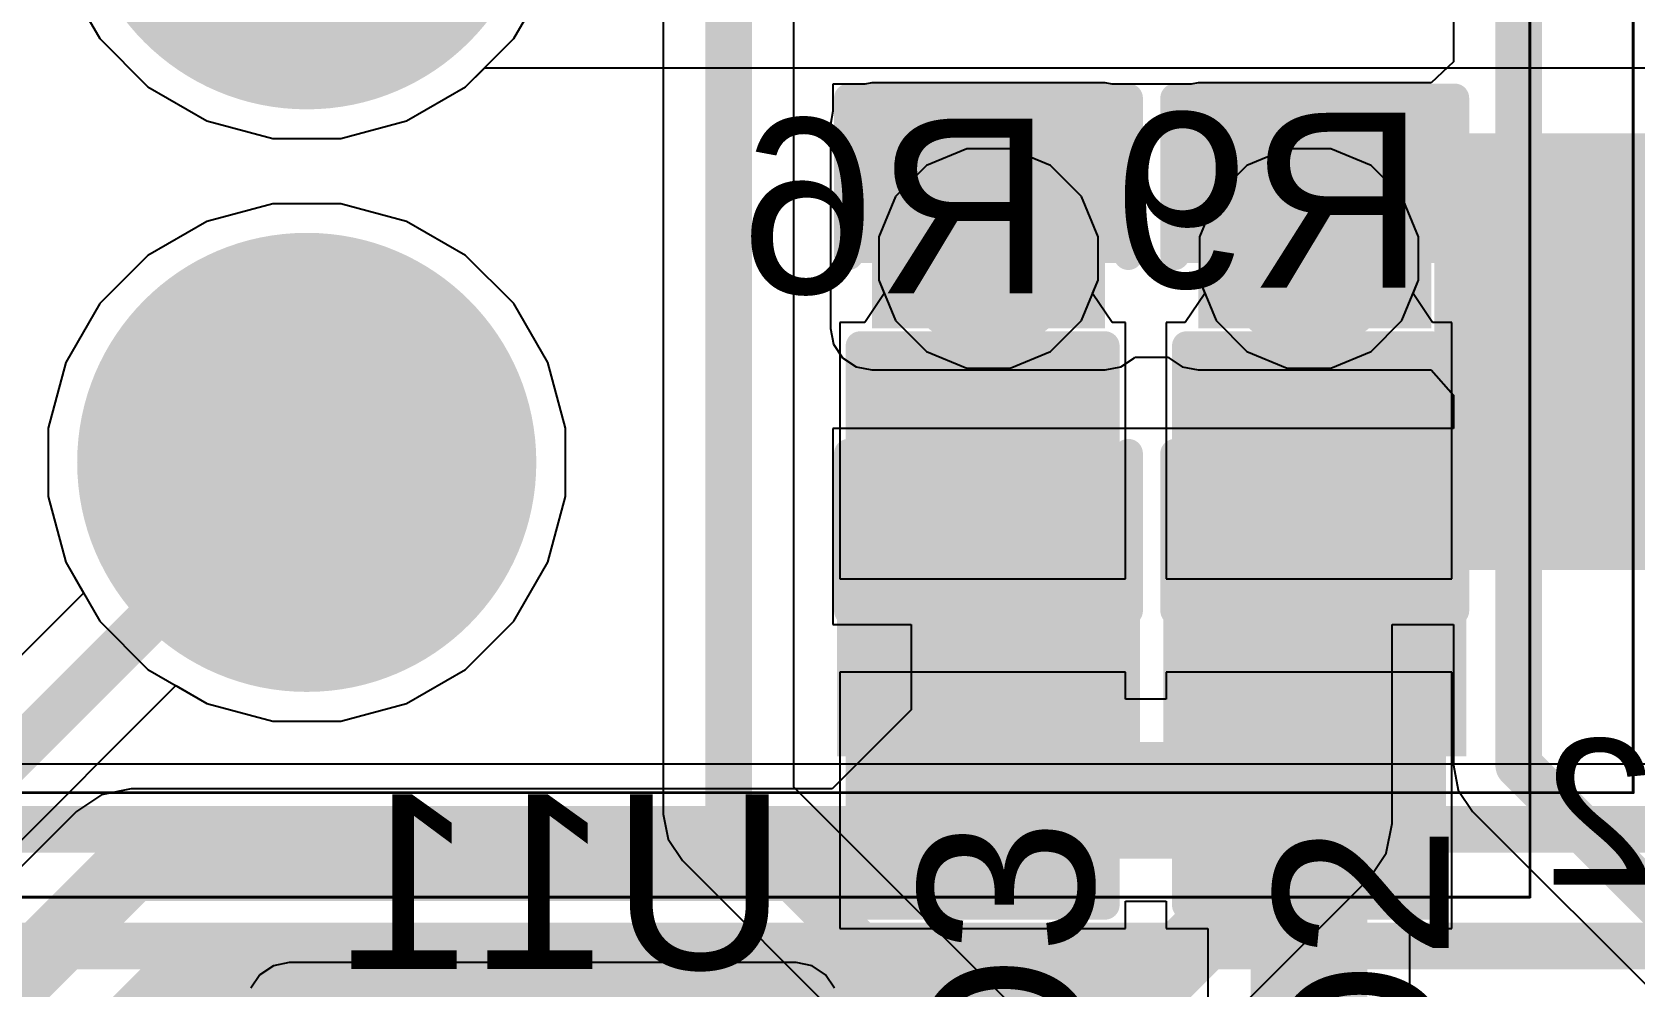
# Model space of a CAD drawing. Header units: inches. Extents: x 90 to 149.8, y 48.7 to 115.2.
# Drawn here: x 101.49 to 108.48, y 68.99 to 73.15 of the extents above; entities that cross this region are included whole.
import ezdxf

# ---------------------------------------------------------------- set-up
doc = ezdxf.new("R2010")
doc.units = ezdxf.units.IN
for name, color, linetype in [('Bottom Layer', 5, 'Continuous'), ('Bottom Overlay', 54, 'Continuous'), ('Bottom Paste', 16, 'Continuous'), ('Bottom Solder', 6, 'Continuous'), ('Layer 1', 16, 'Continuous'), ('Layer 2', 76, 'Continuous'), ('Mechanical 2', 216, 'Continuous'), ('Multi-Layer', 9, 'Continuous'), ('Pad Holes', 156, 'Continuous'), ('Top Layer', 1, 'Continuous'), ('Top Overlay', 2, 'Continuous'), ('Top Paste', 8, 'Continuous'), ('Top Solder', 216, 'Continuous'), ('Via Holes', 16, 'Continuous')]:
    doc.layers.add(name, color=color, linetype=linetype)
doc.styles.add('Arial', font='', dxfattribs={"height": 0.2})
doc.styles.get('Arial').set_extended_font_data('Arial')

msp = doc.modelspace()

# ---------------------------------------------------------------- hatches: boundary and pattern name
at = {"layer": 'Bottom Layer'}
h = msp.add_hatch(color=5, dxfattribs=at)
edge = h.paths.add_edge_path()
edge.add_arc((102.6922, 73.8124), 0.95, 0, 360)
for points in [[(110.2099, 70.905), (107.7099, 70.905), (107.7099, 72.605), (110.2099, 72.605)], [(105.1941, 71.7042), (106.0831, 71.7042), (106.0831, 70.9422), (105.1941, 70.9422)], [(106.6165, 71.7042), (107.5055, 71.7042), (107.5055, 70.9422), (106.6165, 70.9422)], [(105.1941, 70.1802), (106.0831, 70.1802), (106.0831, 69.4182), (105.1941, 69.4182)], [(106.6165, 70.1802), (107.5055, 70.1802), (107.5055, 69.4182), (106.6165, 69.4182)]]:
    msp.add_hatch(color=5, dxfattribs=at).paths.add_polyline_path(points)
h = msp.add_hatch(color=5, dxfattribs=at)
edge = h.paths.add_edge_path()
edge.add_arc((105.664, 72.1614), 0.3, 0, 360)
h = msp.add_hatch(color=5, dxfattribs=at)
edge = h.paths.add_edge_path()
edge.add_arc((107.061, 72.1614), 0.3, 0, 360)
h = msp.add_hatch(color=5, dxfattribs=at)
edge = h.paths.add_edge_path()
edge.add_arc((102.6922, 71.2724), 0.95, 0, 360)
at = {"layer": 'Bottom Paste'}
for points in [[(110.2099, 70.905), (107.7099, 70.905), (107.7099, 72.605), (110.2099, 72.605)], [(105.1941, 71.7042), (106.0831, 71.7042), (106.0831, 70.9422), (105.1941, 70.9422)], [(106.6165, 71.7042), (107.5055, 71.7042), (107.5055, 70.9422), (106.6165, 70.9422)], [(105.1941, 70.1802), (106.0831, 70.1802), (106.0831, 69.4182), (105.1941, 69.4182)], [(106.6165, 70.1802), (107.5055, 70.1802), (107.5055, 69.4182), (106.6165, 69.4182)]]:
    msp.add_hatch(color=16, dxfattribs=at).paths.add_polyline_path(points)
at = {"layer": 'Bottom Solder'}
h = msp.add_hatch(color=6, dxfattribs=at)
edge = h.paths.add_edge_path()
edge.add_arc((102.6922, 73.8124), 1.0008, 0, 360)
for points in [[(110.3115, 70.8034), (107.6083, 70.8034), (107.6083, 72.7066), (110.3115, 72.7066)], [(105.0925, 71.8058), (106.1847, 71.8058), (106.1847, 70.8406), (105.0925, 70.8406)], [(106.5149, 71.8058), (107.6071, 71.8058), (107.6071, 70.8406), (106.5149, 70.8406)], [(105.0925, 70.2818), (106.1847, 70.2818), (106.1847, 69.3166), (105.0925, 69.3166)], [(106.5149, 70.2818), (107.6071, 70.2818), (107.6071, 69.3166), (106.5149, 69.3166)]]:
    msp.add_hatch(color=6, dxfattribs=at).paths.add_polyline_path(points)
h = msp.add_hatch(color=6, dxfattribs=at)
edge = h.paths.add_edge_path()
edge.add_arc((105.664, 72.1614), 0.4016, 0, 360)
h = msp.add_hatch(color=6, dxfattribs=at)
edge = h.paths.add_edge_path()
edge.add_arc((107.061, 72.1614), 0.4016, 0, 360)
h = msp.add_hatch(color=6, dxfattribs=at)
edge = h.paths.add_edge_path()
edge.add_arc((102.6922, 71.2724), 1.0008, 0, 360)
at = {"layer": 'Layer 1'}
h = msp.add_hatch(color=16, dxfattribs=at)
edge = h.paths.add_edge_path()
edge.add_arc((102.6922, 73.8124), 0.95, 0, 360)
h = msp.add_hatch(color=16, dxfattribs=at)
edge = h.paths.add_edge_path()
edge.add_arc((105.664, 72.1614), 0.3, 0, 360)
h = msp.add_hatch(color=16, dxfattribs=at)
edge = h.paths.add_edge_path()
edge.add_arc((107.061, 72.1614), 0.3, 0, 360)
h = msp.add_hatch(color=16, dxfattribs=at)
edge = h.paths.add_edge_path()
edge.add_arc((102.6922, 71.2724), 0.95, 0, 360)
at = {"layer": 'Layer 2'}
h = msp.add_hatch(color=76, dxfattribs=at)
edge = h.paths.add_edge_path()
edge.add_arc((102.6922, 73.8124), 0.95, 0, 360)
h = msp.add_hatch(color=76, dxfattribs=at)
edge = h.paths.add_edge_path()
edge.add_arc((105.664, 72.1614), 0.3, 0, 360)
h = msp.add_hatch(color=76, dxfattribs=at)
edge = h.paths.add_edge_path()
edge.add_arc((107.061, 72.1614), 0.3, 0, 360)
h = msp.add_hatch(color=76, dxfattribs=at)
edge = h.paths.add_edge_path()
edge.add_arc((102.6922, 71.2724), 0.95, 0, 360)
at = {"layer": 'Multi-Layer'}
h = msp.add_hatch(color=9, dxfattribs=at)
edge = h.paths.add_edge_path()
edge.add_arc((102.6922, 73.8124), 0.95, 0, 360)
h = msp.add_hatch(color=9, dxfattribs=at)
edge = h.paths.add_edge_path()
edge.add_arc((102.6922, 71.2724), 0.95, 0, 360)
at = {"layer": 'Pad Holes'}
h = msp.add_hatch(color=7, dxfattribs=at)
edge = h.paths.add_edge_path()
edge.add_arc((102.6922, 71.2724), 0.515, 0, 360)
at = {"layer": 'Top Layer'}
h = msp.add_hatch(color=1, dxfattribs=at)
edge = h.paths.add_edge_path()
edge.add_arc((102.6922, 73.8124), 0.95, 0, 360)
for points in [[(105.156, 71.8566), (106.172, 71.8566), (106.172, 72.7456), (105.156, 72.7456)], [(106.164, 72.743), (106.164, 72.243), (105.164, 72.243), (105.164, 72.743)], [(106.5784, 71.8566), (107.5944, 71.8566), (107.5944, 72.7456), (106.5784, 72.7456)], [(107.5864, 72.743), (107.5864, 72.243), (106.5864, 72.243), (106.5864, 72.743)], [(106.164, 71.243), (106.164, 70.743), (105.164, 70.743), (105.164, 71.243)], [(107.5864, 71.243), (107.5864, 70.743), (106.5864, 70.743), (106.5864, 71.243)]]:
    msp.add_hatch(color=1, dxfattribs=at).paths.add_polyline_path(points)
h = msp.add_hatch(color=1, dxfattribs=at)
edge = h.paths.add_edge_path()
edge.add_arc((105.664, 72.1614), 0.3, 0, 360)
h = msp.add_hatch(color=1, dxfattribs=at)
edge = h.paths.add_edge_path()
edge.add_arc((107.061, 72.1614), 0.3, 0, 360)
h = msp.add_hatch(color=1, dxfattribs=at)
edge = h.paths.add_edge_path()
edge.add_arc((102.6922, 71.2724), 0.95, 0, 360)
at = {"layer": 'Top Overlay'}
for points in [[(105.0036, 70.6254), (105.0036, 69.9904), (106.3244, 69.9904), (106.3244, 70.6254)], [(106.426, 70.6254), (106.426, 69.9904), (107.7468, 69.9904), (107.7468, 70.6254)]]:
    msp.add_hatch(color=2, dxfattribs=at).paths.add_polyline_path(points)
at = {"layer": 'Top Paste'}
for points in [[(106.164, 72.743), (106.164, 72.243), (105.164, 72.243), (105.164, 72.743)], [(107.5864, 72.743), (107.5864, 72.243), (106.5864, 72.243), (106.5864, 72.743)], [(106.164, 71.243), (106.164, 70.743), (105.164, 70.743), (105.164, 71.243)], [(107.5864, 71.243), (107.5864, 70.743), (106.5864, 70.743), (106.5864, 71.243)]]:
    msp.add_hatch(color=8, dxfattribs=at).paths.add_polyline_path(points)
at = {"layer": 'Top Solder'}
h = msp.add_hatch(color=216, dxfattribs=at)
edge = h.paths.add_edge_path()
edge.add_arc((102.6922, 73.8124), 1.0008, 0, 360)
for points in [[(106.2656, 72.8446), (106.2656, 72.1414), (105.0624, 72.1414), (105.0624, 72.8446)], [(107.688, 72.8446), (107.688, 72.1414), (106.4848, 72.1414), (106.4848, 72.8446)], [(106.2656, 71.3446), (106.2656, 70.6414), (105.0624, 70.6414), (105.0624, 71.3446)], [(107.688, 71.3446), (107.688, 70.6414), (106.4848, 70.6414), (106.4848, 71.3446)]]:
    msp.add_hatch(color=216, dxfattribs=at).paths.add_polyline_path(points)
h = msp.add_hatch(color=216, dxfattribs=at)
edge = h.paths.add_edge_path()
edge.add_arc((105.664, 72.1614), 0.4016, 0, 360)
h = msp.add_hatch(color=216, dxfattribs=at)
edge = h.paths.add_edge_path()
edge.add_arc((107.061, 72.1614), 0.4016, 0, 360)
h = msp.add_hatch(color=216, dxfattribs=at)
edge = h.paths.add_edge_path()
edge.add_arc((102.6922, 71.2724), 1.0008, 0, 360)
at = {"layer": 'Via Holes'}
h = msp.add_hatch(color=7, dxfattribs=at)
edge = h.paths.add_edge_path()
edge.add_arc((105.664, 72.1614), 0.15, 0, 360)
h = msp.add_hatch(color=7, dxfattribs=at)
edge = h.paths.add_edge_path()
edge.add_arc((107.061, 72.1614), 0.15, 0, 360)

# ---------------------------------------------------------------- linework, layer by layer
at = {"layer": 'Bottom Layer'}
for p, q in [((101.6413, 73.3771), (101.7897, 73.1199)), ((101.7897, 73.1199), (101.9997, 72.9099)), ((103.3847, 72.9099), (103.4679, 72.9931)), ((103.4679, 72.9931), (109.9986, 72.9931)), ((101.9997, 72.9099), (102.2569, 72.7615)), ((103.1275, 72.7615), (103.3847, 72.9099)), ((102.2569, 72.7615), (102.5437, 72.6846)), ((102.8407, 72.6846), (103.1275, 72.7615)), ((102.5437, 72.6846), (102.8407, 72.6846)), ((105.569, 72.6392), (105.3933, 72.5665)), ((105.759, 72.6392), (105.569, 72.6392)), ((105.9347, 72.5665), (105.759, 72.6392)), ((106.966, 72.6392), (106.7903, 72.5665)), ((107.156, 72.6392), (106.966, 72.6392)), ((107.3317, 72.5665), (107.156, 72.6392)), ((105.3933, 72.5665), (105.2589, 72.4321)), ((106.0691, 72.4321), (105.9347, 72.5665)), ((106.7903, 72.5665), (106.6559, 72.4321)), ((107.4661, 72.4321), (107.3317, 72.5665)), ((102.5437, 72.4002), (102.2569, 72.3233)), ((102.8407, 72.4002), (102.5437, 72.4002)), ((103.1275, 72.3233), (102.8407, 72.4002)), ((105.2589, 72.4321), (105.1862, 72.2564)), ((106.1418, 72.2564), (106.0691, 72.4321)), ((106.6559, 72.4321), (106.5832, 72.2564)), ((107.5388, 72.2564), (107.4661, 72.4321)), ((102.2569, 72.3233), (101.9997, 72.1749)), ((103.3847, 72.1749), (103.1275, 72.3233)), ((105.1862, 72.2564), (105.1862, 72.0664)), ((106.1418, 72.0664), (106.1418, 72.2564)), ((106.5832, 72.2564), (106.5832, 72.0664)), ((107.5388, 72.0664), (107.5388, 72.2564)), ((101.9997, 72.1749), (101.7897, 71.9649)), ((103.5947, 71.9649), (103.3847, 72.1749)), ((105.1862, 72.0664), (105.21, 72.009)), ((106.118, 72.009), (106.1418, 72.0664)), ((106.5832, 72.0664), (106.607, 72.009)), ((107.515, 72.009), (107.5388, 72.0664)), ((105.21, 72.009), (105.1251, 71.882)), ((106.2029, 71.882), (106.118, 72.009)), ((106.607, 72.009), (106.5221, 71.882)), ((107.5999, 71.882), (107.515, 72.009)), ((101.7897, 71.9649), (101.6413, 71.7077)), ((103.7431, 71.7077), (103.5947, 71.9649)), ((105.1251, 71.882), (105.0163, 71.882)), ((105.0163, 71.882), (105.0163, 70.7644)), ((106.2609, 71.882), (106.2029, 71.882)), ((106.2609, 70.7644), (106.2609, 71.882)), ((106.5221, 71.882), (106.4387, 71.882)), ((106.4387, 71.882), (106.4387, 70.7644)), ((107.6833, 71.882), (107.5999, 71.882)), ((107.6833, 70.7644), (107.6833, 71.882)), ((101.6413, 71.7077), (101.5644, 71.4209)), ((103.82, 71.4209), (103.7431, 71.7077)), ((101.5644, 71.4209), (101.5644, 71.1239)), ((103.82, 71.1239), (103.82, 71.4209)), ((101.5644, 71.1239), (101.6413, 70.8371)), ((103.7431, 70.8371), (103.82, 71.1239)), ((101.6413, 70.8371), (101.7897, 70.5799)), ((103.5947, 70.5799), (103.7431, 70.8371)), ((105.0163, 70.7644), (106.2609, 70.7644)), ((106.4387, 70.7644), (107.6833, 70.7644)), ((101.7897, 70.5799), (101.9997, 70.3699)), ((103.3847, 70.3699), (103.5947, 70.5799)), ((101.9997, 70.3699), (102.2569, 70.2215)), ((103.1275, 70.2215), (103.3847, 70.3699)), ((106.2609, 70.358), (105.0163, 70.358)), ((105.0163, 70.358), (105.0163, 69.2404)), ((106.2609, 70.2395), (106.2609, 70.358)), ((107.6833, 70.358), (106.4387, 70.358)), ((106.4387, 70.358), (106.4387, 70.2395)), ((107.6833, 69.2404), (107.6833, 70.358)), ((106.4387, 70.2395), (106.2609, 70.2395)), ((102.2569, 70.2215), (102.5437, 70.1446)), ((102.8407, 70.1446), (103.1275, 70.2215)), ((102.5437, 70.1446), (102.8407, 70.1446)), ((106.2609, 69.2404), (106.2609, 69.3589)), ((106.2609, 69.3589), (106.4387, 69.3589)), ((106.4387, 69.3589), (106.4387, 69.2404)), ((105.0163, 69.2404), (106.2609, 69.2404)), ((106.4387, 69.2404), (106.6207, 69.2404)), ((106.6207, 69.2404), (106.6207, 66.6288)), ((107.5013, 66.4464), (107.5013, 69.2404)), ((107.5013, 69.2404), (107.6833, 69.2404)), ((102.4878, 69.0384), (102.4485, 68.9796)), ((102.5466, 69.0777), (102.4878, 69.0384)), ((102.616, 69.0915), (102.5466, 69.0777)), ((104.8258, 69.0915), (102.616, 69.0915)), ((104.8952, 69.0777), (104.8258, 69.0915)), ((104.954, 69.0384), (104.8952, 69.0777)), ((104.9933, 68.9796), (104.954, 69.0384))]:
    msp.add_line(p, q, dxfattribs=at)
for points in [[(105.664, 71.3486, 0.3048, 0.3048, 0), (105.664, 72.1614, 0.3048, 0.3048, 0)], [(107.061, 71.3232, 0.3048, 0.3048, 0), (107.061, 72.1614, 0.3048, 0.3048, 0)], [(105.6386, 71.3232, 0.3048, 0.3048, 0), (105.664, 71.3486, 0.3048, 0.3048, 0)], [(105.6386, 69.7992, 0.508, 0.508, 0), (107.061, 69.7992, 0.508, 0.508, 0)], [(107.061, 66.4464, 0.508, 0.508, 0), (107.061, 69.7992, 0.508, 0.508, 0)]]:
    msp.add_lwpolyline(points, format="xyseb", dxfattribs=at)
for points in [[(105.5878, 72.1614, 0.1524, 0.1524, 1), (105.7402, 72.1614, 0.1524, 0.1524, 1)], [(106.9848, 72.1614, 0.1524, 0.1524, 1), (107.1372, 72.1614, 0.1524, 0.1524, 1)], [(105.5878, 71.3486, 0.1524, 0.1524, 1), (105.7402, 71.3486, 0.1524, 0.1524, 1)], [(105.5878, 71.3486, 0.1524, 0.1524, 1), (105.7402, 71.3486, 0.1524, 0.1524, 1)], [(105.5624, 71.3232, 0.1524, 0.1524, 1), (105.7148, 71.3232, 0.1524, 0.1524, 1)], [(106.9848, 71.3232, 0.1524, 0.1524, 1), (107.1372, 71.3232, 0.1524, 0.1524, 1)], [(105.5116, 69.7992, 0.254, 0.254, 1), (105.7656, 69.7992, 0.254, 0.254, 1)], [(106.934, 69.7992, 0.254, 0.254, 1), (107.188, 69.7992, 0.254, 0.254, 1)], [(106.934, 69.7992, 0.254, 0.254, 1), (107.188, 69.7992, 0.254, 0.254, 1)]]:
    msp.add_lwpolyline(points, format="xyseb", close=True, dxfattribs=at)
at = {"layer": 'Bottom Overlay'}
for points in [[(105.1052, 71.7804, 0.127, 0.127, 0), (106.172, 71.7804, 0.127, 0.127, 0)], [(105.1052, 69.342, 0.127, 0.127, 0), (105.1052, 71.7804, 0.127, 0.127, 0)], [(106.172, 69.342, 0.127, 0.127, 0), (106.172, 71.7804, 0.127, 0.127, 0)], [(106.5276, 71.7804, 0.127, 0.127, 0), (107.5944, 71.7804, 0.127, 0.127, 0)], [(106.5276, 69.342, 0.127, 0.127, 0), (106.5276, 71.7804, 0.127, 0.127, 0)], [(107.5944, 69.342, 0.127, 0.127, 0), (107.5944, 71.7804, 0.127, 0.127, 0)], [(105.1052, 69.342, 0.127, 0.127, 0), (106.172, 69.342, 0.127, 0.127, 0)], [(106.5276, 69.342, 0.127, 0.127, 0), (107.5944, 69.342, 0.127, 0.127, 0)]]:
    msp.add_lwpolyline(points, format="xyseb", dxfattribs=at)
for points in [[(105.0734, 71.7804, 0.0635, 0.0635, 1), (105.1369, 71.7804, 0.0635, 0.0635, 1)], [(105.0734, 71.7804, 0.0635, 0.0635, 1), (105.1369, 71.7804, 0.0635, 0.0635, 1)], [(106.1402, 71.7804, 0.0635, 0.0635, 1), (106.2037, 71.7804, 0.0635, 0.0635, 1)], [(106.1402, 71.7804, 0.0635, 0.0635, 1), (106.2037, 71.7804, 0.0635, 0.0635, 1)], [(106.4959, 71.7804, 0.0635, 0.0635, 1), (106.5593, 71.7804, 0.0635, 0.0635, 1)], [(106.4959, 71.7804, 0.0635, 0.0635, 1), (106.5593, 71.7804, 0.0635, 0.0635, 1)], [(107.5627, 71.7804, 0.0635, 0.0635, 1), (107.6261, 71.7804, 0.0635, 0.0635, 1)], [(107.5627, 71.7804, 0.0635, 0.0635, 1), (107.6261, 71.7804, 0.0635, 0.0635, 1)], [(105.0734, 69.342, 0.0635, 0.0635, 1), (105.1369, 69.342, 0.0635, 0.0635, 1)], [(105.0734, 69.342, 0.0635, 0.0635, 1), (105.1369, 69.342, 0.0635, 0.0635, 1)], [(106.1402, 69.342, 0.0635, 0.0635, 1), (106.2037, 69.342, 0.0635, 0.0635, 1)], [(106.1402, 69.342, 0.0635, 0.0635, 1), (106.2037, 69.342, 0.0635, 0.0635, 1)], [(106.4959, 69.342, 0.0635, 0.0635, 1), (106.5593, 69.342, 0.0635, 0.0635, 1)], [(106.4959, 69.342, 0.0635, 0.0635, 1), (106.5593, 69.342, 0.0635, 0.0635, 1)], [(107.5627, 69.342, 0.0635, 0.0635, 1), (107.6261, 69.342, 0.0635, 0.0635, 1)], [(107.5627, 69.342, 0.0635, 0.0635, 1), (107.6261, 69.342, 0.0635, 0.0635, 1)]]:
    msp.add_lwpolyline(points, format="xyseb", close=True, dxfattribs=at)
at = {"layer": 'Layer 1'}
for p, q in [((104.8158, 69.8565), (104.8158, 77.0536)), ((104.2461, 76.9357), (104.2461, 69.7385)), ((101.6413, 73.3771), (101.7897, 73.1199)), ((103.5947, 73.1199), (103.7431, 73.3771)), ((101.7897, 73.1199), (101.9997, 72.9099)), ((103.3847, 72.9099), (103.5947, 73.1199)), ((101.9997, 72.9099), (102.2569, 72.7615)), ((103.1275, 72.7615), (103.3847, 72.9099)), ((102.2569, 72.7615), (102.5437, 72.6846)), ((102.8407, 72.6846), (103.1275, 72.7615)), ((102.5437, 72.6846), (102.8407, 72.6846)), ((105.569, 72.6392), (105.3933, 72.5665)), ((105.759, 72.6392), (105.569, 72.6392)), ((105.9347, 72.5665), (105.759, 72.6392)), ((106.966, 72.6392), (106.7903, 72.5665)), ((107.156, 72.6392), (106.966, 72.6392)), ((107.3317, 72.5665), (107.156, 72.6392)), ((105.3933, 72.5665), (105.2589, 72.4321)), ((106.0691, 72.4321), (105.9347, 72.5665)), ((106.7903, 72.5665), (106.6559, 72.4321)), ((107.4661, 72.4321), (107.3317, 72.5665)), ((102.5437, 72.4002), (102.2569, 72.3233)), ((102.8407, 72.4002), (102.5437, 72.4002)), ((103.1275, 72.3233), (102.8407, 72.4002)), ((105.2589, 72.4321), (105.1862, 72.2564)), ((106.1418, 72.2564), (106.0691, 72.4321)), ((106.6559, 72.4321), (106.5832, 72.2564)), ((107.5388, 72.2564), (107.4661, 72.4321)), ((102.2569, 72.3233), (101.9997, 72.1749)), ((103.3847, 72.1749), (103.1275, 72.3233)), ((105.1862, 72.2564), (105.1862, 72.0664)), ((106.1418, 72.0664), (106.1418, 72.2564)), ((106.5832, 72.2564), (106.5832, 72.0664)), ((107.5388, 72.0664), (107.5388, 72.2564)), ((101.9997, 72.1749), (101.7897, 71.9649)), ((103.5947, 71.9649), (103.3847, 72.1749)), ((105.1862, 72.0664), (105.2589, 71.8907)), ((106.0691, 71.8907), (106.1418, 72.0664)), ((106.5832, 72.0664), (106.6559, 71.8907)), ((107.4661, 71.8907), (107.5388, 72.0664)), ((101.7897, 71.9649), (101.6413, 71.7077)), ((103.7431, 71.7077), (103.5947, 71.9649)), ((105.2589, 71.8907), (105.3933, 71.7563)), ((105.9347, 71.7563), (106.0691, 71.8907)), ((106.6559, 71.8907), (106.7903, 71.7563)), ((107.3317, 71.7563), (107.4661, 71.8907)), ((101.6413, 71.7077), (101.5644, 71.4209)), ((103.82, 71.4209), (103.7431, 71.7077)), ((105.3933, 71.7563), (105.569, 71.6836)), ((105.759, 71.6836), (105.9347, 71.7563)), ((106.7903, 71.7563), (106.966, 71.6836)), ((107.156, 71.6836), (107.3317, 71.7563)), ((105.569, 71.6836), (105.759, 71.6836)), ((106.966, 71.6836), (107.156, 71.6836)), ((101.5644, 71.4209), (101.5644, 71.1239)), ((103.82, 71.1239), (103.82, 71.4209)), ((101.5644, 71.1239), (101.6413, 70.8371)), ((103.7431, 70.8371), (103.82, 71.1239)), ((101.6413, 70.8371), (101.7191, 70.7022)), ((103.5947, 70.5799), (103.7431, 70.8371)), ((101.7191, 70.7022), (100.6692, 69.6523)), ((103.3847, 70.3699), (103.5947, 70.5799)), ((103.1275, 70.2215), (103.3847, 70.3699)), ((100.9886, 69.166), (102.122, 70.2993)), ((102.122, 70.2993), (102.2569, 70.2215)), ((102.2569, 70.2215), (102.5437, 70.1446)), ((102.8407, 70.1446), (103.1275, 70.2215)), ((102.5437, 70.1446), (102.8407, 70.1446)), ((108.4236, 66.2487), (104.8158, 69.8565)), ((104.2461, 69.7385), (104.2461, 69.7385)), ((104.2461, 69.7385), (104.2678, 69.6294)), ((104.2678, 69.6294), (104.3295, 69.537)), ((104.3295, 69.537), (107.8815, 65.985))]:
    msp.add_line(p, q, dxfattribs=at)
for points in [[(104.5309, 69.7385, 0.2032, 0.2032, 0), (104.5309, 77.0537, 0.2032, 0.2032, 0)], [(100.7872, 69.3674, 0.2032, 0.2032, 0), (102.6922, 71.2724, 0.2032, 0.2032, 0)], [(104.5309, 69.7385, 0.2032, 0.2032, 0), (108.3056, 65.9638, 0.2032, 0.2032, 0)]]:
    msp.add_lwpolyline(points, format="xyseb", dxfattribs=at)
for points in [[(102.6414, 71.2724, 0.1016, 0.1016, 1), (102.743, 71.2724, 0.1016, 0.1016, 1)], [(104.4801, 69.7385, 0.1016, 0.1016, 1), (104.5817, 69.7385, 0.1016, 0.1016, 1)], [(104.4801, 69.7385, 0.1016, 0.1016, 1), (104.5817, 69.7385, 0.1016, 0.1016, 1)]]:
    msp.add_lwpolyline(points, format="xyseb", close=True, dxfattribs=at)
at = {"layer": 'Layer 2'}
for p, q in [((101.6413, 73.3771), (101.7897, 73.1199)), ((103.5947, 73.1199), (103.7431, 73.3771)), ((101.7897, 73.1199), (101.9997, 72.9099)), ((103.3847, 72.9099), (103.5947, 73.1199)), ((101.9997, 72.9099), (102.2569, 72.7615)), ((103.1275, 72.7615), (103.3847, 72.9099)), ((102.2569, 72.7615), (102.5437, 72.6846)), ((102.8407, 72.6846), (103.1275, 72.7615)), ((102.5437, 72.6846), (102.8407, 72.6846)), ((105.569, 72.6392), (105.3933, 72.5665)), ((105.759, 72.6392), (105.569, 72.6392)), ((105.9347, 72.5665), (105.759, 72.6392)), ((106.966, 72.6392), (106.7903, 72.5665)), ((107.156, 72.6392), (106.966, 72.6392)), ((107.3317, 72.5665), (107.156, 72.6392)), ((105.3933, 72.5665), (105.2589, 72.4321)), ((106.0691, 72.4321), (105.9347, 72.5665)), ((106.7903, 72.5665), (106.6559, 72.4321)), ((107.4661, 72.4321), (107.3317, 72.5665)), ((102.5437, 72.4002), (102.2569, 72.3233)), ((102.8407, 72.4002), (102.5437, 72.4002)), ((103.1275, 72.3233), (102.8407, 72.4002)), ((105.2589, 72.4321), (105.1862, 72.2564)), ((106.1418, 72.2564), (106.0691, 72.4321)), ((106.6559, 72.4321), (106.5832, 72.2564)), ((107.5388, 72.2564), (107.4661, 72.4321)), ((102.2569, 72.3233), (101.9997, 72.1749)), ((103.3847, 72.1749), (103.1275, 72.3233)), ((105.1862, 72.2564), (105.1862, 72.0664)), ((106.1418, 72.0664), (106.1418, 72.2564)), ((106.5832, 72.2564), (106.5832, 72.0664)), ((107.5388, 72.0664), (107.5388, 72.2564)), ((101.9997, 72.1749), (101.7897, 71.9649)), ((103.5947, 71.9649), (103.3847, 72.1749)), ((105.1862, 72.0664), (105.2589, 71.8907)), ((106.0691, 71.8907), (106.1418, 72.0664)), ((106.5832, 72.0664), (106.6559, 71.8907)), ((107.4661, 71.8907), (107.5388, 72.0664)), ((101.7897, 71.9649), (101.6413, 71.7077)), ((103.7431, 71.7077), (103.5947, 71.9649)), ((105.2589, 71.8907), (105.3933, 71.7563)), ((105.9347, 71.7563), (106.0691, 71.8907)), ((106.6559, 71.8907), (106.7903, 71.7563)), ((107.3317, 71.7563), (107.4661, 71.8907)), ((101.6413, 71.7077), (101.5644, 71.4209)), ((103.82, 71.4209), (103.7431, 71.7077)), ((105.3933, 71.7563), (105.569, 71.6836)), ((105.759, 71.6836), (105.9347, 71.7563)), ((106.7903, 71.7563), (106.966, 71.6836)), ((107.156, 71.6836), (107.3317, 71.7563)), ((105.569, 71.6836), (105.759, 71.6836)), ((106.966, 71.6836), (107.156, 71.6836)), ((101.5644, 71.4209), (101.5644, 71.1239)), ((103.82, 71.1239), (103.82, 71.4209)), ((101.5644, 71.1239), (101.6413, 70.8371)), ((103.7431, 70.8371), (103.82, 71.1239)), ((101.6413, 70.8371), (101.7897, 70.5799)), ((103.5947, 70.5799), (103.7431, 70.8371)), ((101.7897, 70.5799), (101.9997, 70.3699)), ((103.3847, 70.3699), (103.5947, 70.5799)), ((101.9997, 70.3699), (102.2569, 70.2215)), ((103.1275, 70.2215), (103.3847, 70.3699)), ((102.2569, 70.2215), (102.5437, 70.1446)), ((102.8407, 70.1446), (103.1275, 70.2215)), ((102.5437, 70.1446), (102.8407, 70.1446)), ((111.0704, 69.9571), (99.2288, 69.9571))]:
    msp.add_line(p, q, dxfattribs=at)
for points in [[(99.1108, 69.6722, 0.2032, 0.2032, 0), (111.2266, 69.6722, 0.2032, 0.2032, 0)], [(98.9363, 69.1642, 0.2032, 0.2032, 0), (111.0234, 69.1642, 0.2032, 0.2032, 0)]]:
    msp.add_lwpolyline(points, format="xyseb", dxfattribs=at)
at = {"layer": 'Mechanical 2'}
for points in [[(108.0235, 69.8321, 0.0127, 0.0127, 0), (108.0235, 82.8219, 0.0127, 0.0127, 0)], [(108.4745, 69.8321, 0.0127, 0.0127, 0), (108.4745, 82.8219, 0.0127, 0.0127, 0)], [(97.4245, 69.8321, 0.0127, 0.0127, 0), (108.4745, 69.8321, 0.0127, 0.0127, 0)], [(108.0245, 69.3771, 0.0127, 0.0127, 0), (108.0245, 69.8321, 0.0127, 0.0127, 0)], [(97.5745, 69.3771, 0.0127, 0.0127, 0), (108.0245, 69.3771, 0.0127, 0.0127, 0)]]:
    msp.add_lwpolyline(points, format="xyseb", dxfattribs=at)
for points in [[(108.0203, 69.8321, 0.00635, 0.00635, 1), (108.0266, 69.8321, 0.00635, 0.00635, 1)], [(108.0213, 69.8321, 0.00635, 0.00635, 1), (108.0276, 69.8321, 0.00635, 0.00635, 1)], [(108.4713, 69.8321, 0.00635, 0.00635, 1), (108.4776, 69.8321, 0.00635, 0.00635, 1)], [(108.4713, 69.8321, 0.00635, 0.00635, 1), (108.4776, 69.8321, 0.00635, 0.00635, 1)], [(108.0213, 69.3771, 0.00635, 0.00635, 1), (108.0276, 69.3771, 0.00635, 0.00635, 1)], [(108.0213, 69.3771, 0.00635, 0.00635, 1), (108.0276, 69.3771, 0.00635, 0.00635, 1)]]:
    msp.add_lwpolyline(points, format="xyseb", close=True, dxfattribs=at)
at = {"layer": 'Top Layer'}
for p, q in [((107.6905, 75.733), (107.6905, 73.0181)), ((101.6413, 73.3771), (101.7897, 73.1199)), ((103.5947, 73.1199), (103.7431, 73.3771)), ((101.7897, 73.1199), (101.9997, 72.9099)), ((103.3847, 72.9099), (103.5947, 73.1199)), ((107.6905, 73.0181), (107.5944, 72.9269)), ((101.9997, 72.9099), (102.2569, 72.7615)), ((103.1275, 72.7615), (103.3847, 72.9099)), ((105.1254, 72.9208), (104.9862, 72.9208)), ((104.9862, 72.9208), (104.9862, 72.8033)), ((105.156, 72.9269), (105.1254, 72.9208)), ((106.172, 72.9269), (105.156, 72.9269)), ((106.2026, 72.9208), (106.172, 72.9269)), ((106.3752, 72.9208), (106.2026, 72.9208)), ((106.5478, 72.9208), (106.3752, 72.9208)), ((106.5784, 72.9269), (106.5478, 72.9208)), ((107.5944, 72.9269), (106.5784, 72.9269)), ((102.2569, 72.7615), (102.5437, 72.6846)), ((102.8407, 72.6846), (103.1275, 72.7615)), ((104.9862, 72.8033), (104.9747, 72.7456)), ((104.9747, 72.7456), (104.9747, 71.8566)), ((102.5437, 72.6846), (102.8407, 72.6846)), ((102.5437, 72.4002), (102.2569, 72.3233)), ((102.8407, 72.4002), (102.5437, 72.4002)), ((103.1275, 72.3233), (102.8407, 72.4002)), ((102.2569, 72.3233), (101.9997, 72.1749)), ((103.3847, 72.1749), (103.1275, 72.3233)), ((101.9997, 72.1749), (101.7897, 71.9649)), ((103.5947, 71.9649), (103.3847, 72.1749)), ((101.7897, 71.9649), (101.6413, 71.7077)), ((103.7431, 71.7077), (103.5947, 71.9649)), ((104.9747, 71.8566), (104.9885, 71.7872)), ((104.9885, 71.7872), (105.0278, 71.7284)), ((101.6413, 71.7077), (101.5644, 71.4209)), ((103.82, 71.4209), (103.7431, 71.7077)), ((105.0278, 71.7284), (105.0866, 71.6891)), ((106.2414, 71.6891), (106.3002, 71.7284)), ((106.3002, 71.7284), (106.3023, 71.7316)), ((106.3023, 71.7316), (106.4481, 71.7316)), ((106.4481, 71.7316), (106.4502, 71.7284)), ((106.4502, 71.7284), (106.509, 71.6891)), ((105.0866, 71.6891), (105.156, 71.6753)), ((105.156, 71.6753), (106.172, 71.6753)), ((106.172, 71.6753), (106.2414, 71.6891)), ((106.509, 71.6891), (106.5784, 71.6753)), ((106.5784, 71.6753), (107.5944, 71.6753)), ((107.5944, 71.6753), (107.6905, 71.5659)), ((107.6905, 71.5659), (107.6905, 71.4208)), ((101.5644, 71.4209), (101.5644, 71.1239)), ((103.82, 71.1239), (103.82, 71.4209)), ((106.3418, 71.4208), (104.9862, 71.4208)), ((104.9862, 71.4208), (104.9862, 70.5652)), ((106.4086, 71.4208), (106.3418, 71.4208)), ((106.3418, 71.4208), (106.3418, 71.4208)), ((107.6905, 71.4208), (106.4086, 71.4208)), ((106.4086, 71.4208), (106.4086, 71.4208)), ((101.5644, 71.1239), (101.6413, 70.8371)), ((103.7431, 70.8371), (103.82, 71.1239)), ((101.6413, 70.8371), (101.7897, 70.5799)), ((103.5947, 70.5799), (103.7431, 70.8371)), ((101.7897, 70.5799), (101.9997, 70.3699)), ((103.3847, 70.3699), (103.5947, 70.5799)), ((104.9862, 70.5652), (105.3273, 70.5652)), ((105.3273, 70.5652), (105.3273, 70.1927)), ((107.4231, 69.6976), (107.4231, 70.5652)), ((107.4231, 70.5652), (107.6905, 70.5652)), ((107.6905, 70.5652), (107.6905, 69.9516)), ((101.9997, 70.3699), (102.2569, 70.2215)), ((103.1275, 70.2215), (103.3847, 70.3699)), ((102.2569, 70.2215), (102.5437, 70.1446)), ((102.8407, 70.1446), (103.1275, 70.2215)), ((105.3273, 70.1927), (104.9831, 69.8485)), ((102.5437, 70.1446), (102.8407, 70.1446)), ((107.6905, 69.9516), (107.6905, 69.9516)), ((107.6905, 69.9516), (107.7122, 69.8426)), ((101.7975, 69.8228), (101.6882, 69.7499)), ((101.9263, 69.8485), (101.7975, 69.8228)), ((104.9831, 69.8485), (101.9263, 69.8485)), ((107.7122, 69.8426), (107.774, 69.7502)), ((101.6882, 69.7499), (100.8873, 68.949)), ((107.774, 69.7502), (109.3882, 68.1359)), ((107.3974, 69.5688), (107.4231, 69.6976)), ((107.3245, 69.4595), (107.3974, 69.5688)), ((106.6387, 68.7737), (107.3245, 69.4595))]:
    msp.add_line(p, q, dxfattribs=at)
for points in [[(107.9754, 69.9516, 0.2032, 0.2032, 0), (107.9754, 76.1238, 0.2032, 0.2032, 0)], [(105.664, 70.0532, 0.3048, 0.3048, 0), (105.664, 70.993, 0.3048, 0.3048, 0)], [(107.0864, 69.6976, 0.3048, 0.3048, 0), (107.0864, 70.993, 0.3048, 0.3048, 0)], [(105.1226, 69.5118, 0.3048, 0.3048, 0), (105.664, 70.0532, 0.3048, 0.3048, 0)], [(107.9754, 69.9516, 0.2032, 0.2032, 0), (109.5896, 68.3374, 0.2032, 0.2032, 0)], [(106.4006, 69.0118, 0.3048, 0.3048, 0), (107.0864, 69.6976, 0.3048, 0.3048, 0)], [(101.1254, 68.7109, 0.3048, 0.3048, 0), (101.9263, 69.5118, 0.3048, 0.3048, 0)], [(101.9263, 69.5118, 0.3048, 0.3048, 0), (105.1226, 69.5118, 0.3048, 0.3048, 0)], [(101.6254, 68.5038, 0.3048, 0.3048, 0), (102.1334, 69.0118, 0.3048, 0.3048, 0)], [(102.1334, 69.0118, 0.3048, 0.3048, 0), (106.4006, 69.0118, 0.3048, 0.3048, 0)]]:
    msp.add_lwpolyline(points, format="xyseb", dxfattribs=at)
for points in [[(105.5878, 70.993, 0.1524, 0.1524, 1), (105.7402, 70.993, 0.1524, 0.1524, 1)], [(107.0102, 70.993, 0.1524, 0.1524, 1), (107.1626, 70.993, 0.1524, 0.1524, 1)], [(105.5878, 70.0532, 0.1524, 0.1524, 1), (105.7402, 70.0532, 0.1524, 0.1524, 1)], [(105.5878, 70.0532, 0.1524, 0.1524, 1), (105.7402, 70.0532, 0.1524, 0.1524, 1)], [(107.9246, 69.9516, 0.1016, 0.1016, 1), (108.0262, 69.9516, 0.1016, 0.1016, 1)], [(107.9246, 69.9516, 0.1016, 0.1016, 1), (108.0262, 69.9516, 0.1016, 0.1016, 1)], [(107.0102, 69.6976, 0.1524, 0.1524, 1), (107.1626, 69.6976, 0.1524, 0.1524, 1)], [(107.0102, 69.6976, 0.1524, 0.1524, 1), (107.1626, 69.6976, 0.1524, 0.1524, 1)], [(101.8501, 69.5118, 0.1524, 0.1524, 1), (102.0025, 69.5118, 0.1524, 0.1524, 1)], [(101.8501, 69.5118, 0.1524, 0.1524, 1), (102.0025, 69.5118, 0.1524, 0.1524, 1)], [(105.0464, 69.5118, 0.1524, 0.1524, 1), (105.1988, 69.5118, 0.1524, 0.1524, 1)], [(105.0464, 69.5118, 0.1524, 0.1524, 1), (105.1988, 69.5118, 0.1524, 0.1524, 1)], [(102.0572, 69.0118, 0.1524, 0.1524, 1), (102.2096, 69.0118, 0.1524, 0.1524, 1)], [(102.0572, 69.0118, 0.1524, 0.1524, 1), (102.2096, 69.0118, 0.1524, 0.1524, 1)], [(106.3244, 69.0118, 0.1524, 0.1524, 1), (106.4768, 69.0118, 0.1524, 0.1524, 1)], [(106.3244, 69.0118, 0.1524, 0.1524, 1), (106.4768, 69.0118, 0.1524, 0.1524, 1)]]:
    msp.add_lwpolyline(points, format="xyseb", close=True, dxfattribs=at)
at = {"layer": 'Top Overlay'}
for points in [[(105.0544, 72.8606, 0.127, 0.127, 0), (106.2736, 72.8606, 0.127, 0.127, 0)], [(105.0544, 72.1748, 0.127, 0.127, 0), (105.0544, 72.8606, 0.127, 0.127, 0)], [(106.2736, 72.1748, 0.127, 0.127, 0), (106.2736, 72.8606, 0.127, 0.127, 0)], [(106.4768, 72.1748, 0.127, 0.127, 0), (106.4768, 72.8606, 0.127, 0.127, 0)], [(106.4768, 72.8606, 0.127, 0.127, 0), (107.696, 72.8606, 0.127, 0.127, 0)], [(107.696, 72.1748, 0.127, 0.127, 0), (107.696, 72.8606, 0.127, 0.127, 0)], [(105.0544, 70.6254, 0.127, 0.127, 0), (105.0544, 71.3112, 0.127, 0.127, 0)], [(106.2736, 70.6254, 0.127, 0.127, 0), (106.2736, 71.3112, 0.127, 0.127, 0)], [(106.4768, 70.6254, 0.127, 0.127, 0), (106.4768, 71.3112, 0.127, 0.127, 0)], [(107.696, 70.6254, 0.127, 0.127, 0), (107.696, 71.3112, 0.127, 0.127, 0)], [(105.0544, 70.6254, 0.127, 0.127, 0), (106.2736, 70.6254, 0.127, 0.127, 0)], [(106.4768, 70.6254, 0.127, 0.127, 0), (107.696, 70.6254, 0.127, 0.127, 0)]]:
    msp.add_lwpolyline(points, format="xyseb", dxfattribs=at)
for points in [[(105.0226, 72.8606, 0.0635, 0.0635, 1), (105.0862, 72.8606, 0.0635, 0.0635, 1)], [(105.0226, 72.8606, 0.0635, 0.0635, 1), (105.0862, 72.8606, 0.0635, 0.0635, 1)], [(106.2418, 72.8606, 0.0635, 0.0635, 1), (106.3054, 72.8606, 0.0635, 0.0635, 1)], [(106.2418, 72.8606, 0.0635, 0.0635, 1), (106.3054, 72.8606, 0.0635, 0.0635, 1)], [(106.445, 72.8606, 0.0635, 0.0635, 1), (106.5085, 72.8606, 0.0635, 0.0635, 1)], [(106.445, 72.8606, 0.0635, 0.0635, 1), (106.5085, 72.8606, 0.0635, 0.0635, 1)], [(107.6642, 72.8606, 0.0635, 0.0635, 1), (107.7278, 72.8606, 0.0635, 0.0635, 1)], [(107.6642, 72.8606, 0.0635, 0.0635, 1), (107.7278, 72.8606, 0.0635, 0.0635, 1)], [(105.0226, 72.1748, 0.0635, 0.0635, 1), (105.0862, 72.1748, 0.0635, 0.0635, 1)], [(106.2418, 72.1748, 0.0635, 0.0635, 1), (106.3054, 72.1748, 0.0635, 0.0635, 1)], [(106.445, 72.1748, 0.0635, 0.0635, 1), (106.5085, 72.1748, 0.0635, 0.0635, 1)], [(107.6642, 72.1748, 0.0635, 0.0635, 1), (107.7278, 72.1748, 0.0635, 0.0635, 1)], [(105.0226, 71.3112, 0.0635, 0.0635, 1), (105.0862, 71.3112, 0.0635, 0.0635, 1)], [(106.2418, 71.3112, 0.0635, 0.0635, 1), (106.3054, 71.3112, 0.0635, 0.0635, 1)], [(106.445, 71.3112, 0.0635, 0.0635, 1), (106.5085, 71.3112, 0.0635, 0.0635, 1)], [(107.6642, 71.3112, 0.0635, 0.0635, 1), (107.7278, 71.3112, 0.0635, 0.0635, 1)], [(105.0226, 70.6254, 0.0635, 0.0635, 1), (105.0862, 70.6254, 0.0635, 0.0635, 1)], [(105.0226, 70.6254, 0.0635, 0.0635, 1), (105.0862, 70.6254, 0.0635, 0.0635, 1)], [(106.2418, 70.6254, 0.0635, 0.0635, 1), (106.3054, 70.6254, 0.0635, 0.0635, 1)], [(106.2418, 70.6254, 0.0635, 0.0635, 1), (106.3054, 70.6254, 0.0635, 0.0635, 1)], [(106.445, 70.6254, 0.0635, 0.0635, 1), (106.5085, 70.6254, 0.0635, 0.0635, 1)], [(106.445, 70.6254, 0.0635, 0.0635, 1), (106.5085, 70.6254, 0.0635, 0.0635, 1)], [(107.6642, 70.6254, 0.0635, 0.0635, 1), (107.7278, 70.6254, 0.0635, 0.0635, 1)], [(107.6642, 70.6254, 0.0635, 0.0635, 1), (107.7278, 70.6254, 0.0635, 0.0635, 1)]]:
    msp.add_lwpolyline(points, format="xyseb", close=True, dxfattribs=at)

# ---------------------------------------------------------------- texts
at = {"layer": 'Bottom Overlay', "style": 'Arial', "text_generation_flag": 2}
for s, p in [('R6', (105.9432, 72.0091)), ('R9', (107.5688, 72.0345))]:
    msp.add_text(s, height=0.762, rotation=360, dxfattribs=at).set_placement(p)
for s, height, p in [('D22', 0.635, (109.7108, 69.431)), ('U11', 0.762, (104.7874, 69.0627))]:
    msp.add_text(s, height=height, dxfattribs=at).set_placement(p)
at = {"layer": 'Top Overlay', "style": 'Arial'}
for s, p in [('LED3', (106.1211, 67.0565)), ('LED2', (107.6705, 67.0311))]:
    msp.add_text(s, height=0.762, rotation=90, dxfattribs=at).set_placement(p)

doc.saveas('drawing.dxf')
